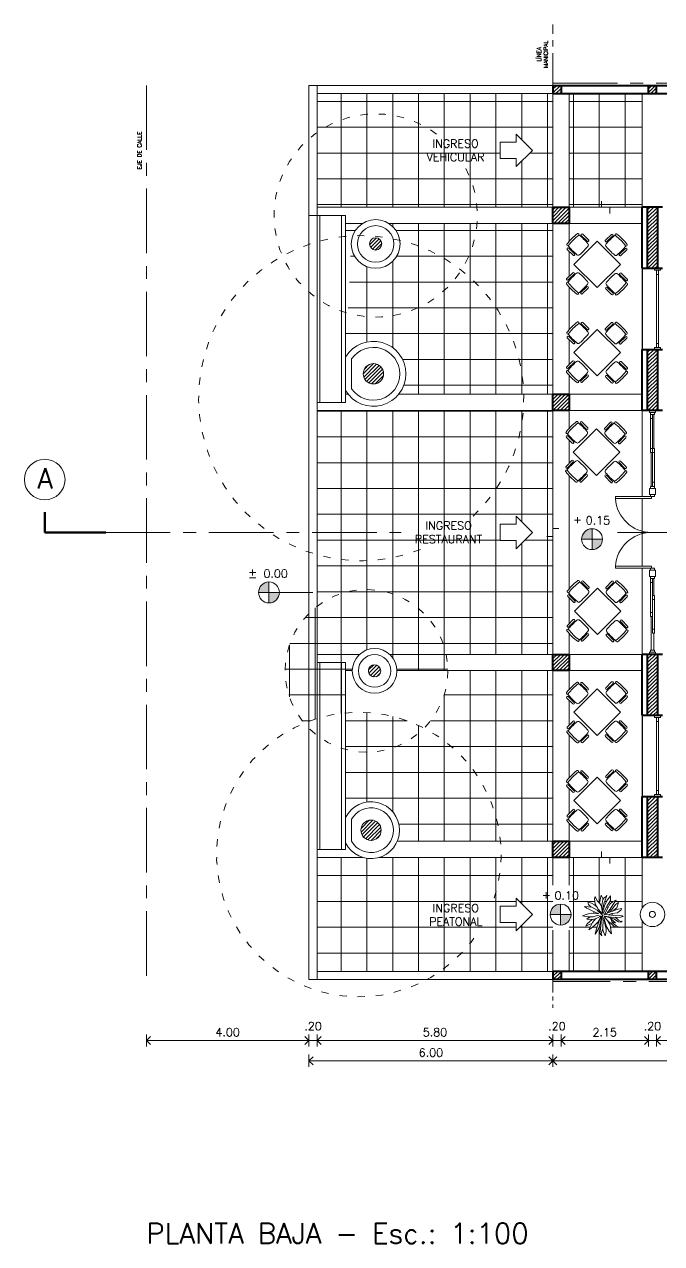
# Model space of a CAD drawing. Extents: x 1018 to 1337, y -109 to 133.
# Drawn here: x 1019.65 to 1035.32, y 100.24 to 130.24 of the extents above; entities that cross this region are included whole.
import ezdxf

# ---------------------------------------------------------------- set-up
doc = ezdxf.new("R2010")
doc.units = 0
doc.header["$LTSCALE"] = 0.5
doc.linetypes.add('ACAD_ISO03W100', pattern=[30, 12, -18])
doc.linetypes.add('CENTER', pattern=[50.8, 31.75, -6.35, 6.35, -6.35])
doc.layers.get('0').update_dxf_attribs({"linetype": 'CONTINUOUS'})
doc.layers.get('Defpoints').update_dxf_attribs({"linetype": 'CONTINUOUS'})
for name, color, linetype, lineweight in [('Acotaciones', 9, 'CONTINUOUS', 9), ('Carpintería', 55, 'CONTINUOUS', 20), ('Detalles .05', 243, 'CONTINUOUS', 5), ('Detalles 01', 8, 'CONTINUOUS', 9), ('Equipamiento fijo', 31, 'CONTINUOUS', 13), ('Equipamiento movil', 33, 'CONTINUOUS', 9), ('Muros corte', 7, 'CONTINUOUS', 40), ('Muros vista', 253, 'CONTINUOUS', 25), ('Pisos', 252, 'CONTINUOUS', 18), ('Proyección', 4, 'ACAD_ISO03W100', 18), ('Punta 01', 6, 'CONTINUOUS', 9), ('Punta 015', 64, 'CONTINUOUS', 13), ('Punta 02', 11, 'CONTINUOUS', 20), ('Punta 05', 52, 'CONTINUOUS', 50), ('Tratamiento pisos', 251, 'CONTINUOUS', 9), ('Vidrios', 147, 'CONTINUOUS', 13)]:
    doc.layers.add(name, color=color, linetype=linetype, lineweight=lineweight)
doc.styles.add('Texto 1 mm', font='simplex.shx', dxfattribs={"height": 0.1})
doc.styles.add('Texto 2 mm', font='simplex.shx', dxfattribs={"height": 0.2})
doc.styles.add('Texto 5 mm', font='simplex.shx', dxfattribs={"height": 0.5})
doc.dimstyles.new('Primera línea', dxfattribs={"dimscale": 0, "dimtxt": 0.2, "dimasz": 0.2, "dimexe": 0.15, "dimexo": 0, "dimgap": 0.1, "dimtad": 1, "dimzin": 4, "dimdsep": 46, "dimtxsty": 'Texto 2 mm', "dimblk": 'OPEN90', "dimcen": 2.5, "dimclrd": 256, "dimclre": 256, "dimclrt": 256, "dimadec": 0, "dimazin": 0, "dimtfac": 1, "dimtmove": 2, "dimatfit": 3, "dimldrblk": 'OPEN90', "dimfxl": 1, "dimtolj": 1, "dimtzin": 0, "dimlwd": -1, "dimlwe": -1, "dimarcsym": 0})
doc.dimstyles.new('Segunda línea', dxfattribs={"dimscale": 0, "dimtxt": 0.2, "dimasz": 0.2, "dimexe": 0.15, "dimexo": 0.5, "dimgap": 0.1, "dimtad": 1, "dimzin": 4, "dimdsep": 46, "dimtxsty": 'Texto 2 mm', "dimblk": 'OPEN90', "dimcen": 2.5, "dimclrd": 256, "dimclre": 256, "dimclrt": 256, "dimadec": 0, "dimazin": 0, "dimtfac": 1, "dimtmove": 2, "dimatfit": 3, "dimldrblk": 'OPEN90', "dimfxl": 1, "dimtolj": 1, "dimtzin": 0, "dimlwd": -1, "dimlwe": -1, "dimarcsym": 0})
pattern_1 = [(0, (10.8031, -2.4661), (1e-16, 0.635), []), (90, (10.8031, -2.4661), (-0.635, 2e-16), [])]
pattern_2 = [(45, (10.88055, -3.54249), (-0.0449012806, 0.0449012806), [])]

# ---------------------------------------------------------------- blocks, each defined once
blk = doc.blocks.new('_Open90')
at = {"color": 0, "linetype": 'ByBlock', "lineweight": -2}
for p, q in [((0, 0), (-1, 0)), ((-0.5, 0.5), (0, 0)), ((0, 0), (-0.5, -0.5))]:
    blk.add_line(p, q, dxfattribs=at)
blk = doc.blocks.new('*D429')
at = {"layer": 'Acotaciones', "transparency": 16777216}
for p, q in [((1022.649, 105.389), (1022.649, 105.089)), ((1026.649, 105.389), (1026.649, 105.089)), ((1022.849, 105.239), (1026.449, 105.239))]:
    blk.add_line(p, q, dxfattribs=at)
at = {"layer": 'Defpoints', "color": 0, "transparency": 16777216}
for p in [(1022.649, 105.389), (1026.649, 105.389), (1026.649, 105.239)]:
    blk.add_point(p, dxfattribs=at)
at = {"layer": 'Acotaciones', "transparency": 16777216, "xscale": 0.2, "yscale": 0.2, "zscale": 0.2, "rotation": 180}
blk.add_blockref('_Open90', (1022.649, 105.239), dxfattribs=at)
at = {"layer": 'Acotaciones', "transparency": 16777216, "xscale": 0.2, "yscale": 0.2, "zscale": 0.2}
blk.add_blockref('_Open90', (1026.649, 105.239), dxfattribs=at)
at = {"layer": 'Acotaciones', "transparency": 16777216, "insert": (1024.649, 105.439), "char_height": 0.2, "attachment_point": 5, "style": 'Texto 2 mm'}
blk.add_mtext('\\A1;4.00', dxfattribs=at)
blk = doc.blocks.new('Mesa con sillas')
at = {"layer": 'Equipamiento movil'}
for p, q in [((-0.394, 0.665), (-0.251, 0.523)), ((-0.217, 0.557), (-0.359, 0.7)), ((-0.34, 0.612), (-0.357, 0.595)), ((0.362, 0.708), (0.22, 0.565)), ((0.254, 0.531), (0.397, 0.674)), ((0.36, 0.604), (0.343, 0.62)), ((-0.739, 0.32), (-0.596, 0.178)), ((-0.562, 0.212), (-0.705, 0.354)), ((-0.635, 0.317), (-0.651, 0.301)), ((-0.574, -0.028), (-0.001, 0.545)), ((-0.305, 0.576), (-0.321, 0.56)), ((-0.001, 0.545), (0.572, -0.028)), ((0.324, 0.568), (0.307, 0.584)), ((0.708, 0.363), (0.565, 0.22)), ((0.599, 0.186), (0.742, 0.328)), ((0.654, 0.309), (0.638, 0.326)), ((-0.599, 0.282), (-0.615, 0.265)), ((0.618, 0.273), (0.602, 0.29)), ((-0.604, -0.241), (-0.746, -0.384)), ((-0.712, -0.418), (-0.569, -0.276)), ((-0.001, -0.6), (-0.574, -0.028)), ((0.572, -0.028), (-0.001, -0.6)), ((0.55, -0.285), (0.692, -0.428)), ((0.726, -0.394), (0.584, -0.251)), ((-0.659, -0.365), (-0.642, -0.381)), ((-0.623, -0.329), (-0.607, -0.345)), ((-0.258, -0.586), (-0.401, -0.729)), ((0.381, -0.739), (0.239, -0.596)), ((0.587, -0.355), (0.603, -0.339)), ((0.622, -0.391), (0.639, -0.375)), ((0.733, -0.527), (0.734, -0.527)), ((-0.367, -0.763), (-0.224, -0.621)), ((-0.364, -0.659), (-0.348, -0.676)), ((-0.328, -0.624), (-0.312, -0.64)), ((0.204, -0.631), (0.347, -0.773)), ((0.292, -0.65), (0.308, -0.634)), ((0.328, -0.685), (0.344, -0.669))]:
    blk.add_line(p, q, dxfattribs=at)
for centre, radius, start, end in [((0.321, -0.36), 1.342, 127.131, 142.869), ((0.321, -0.36), 1.291, 127.131, 142.869), ((-0.477, 0.687), 0.0255, 315.6251, 118.6369), ((-1.736, -0.837), 1.988, 40.8183, 49.7755), ((-0.377, 0.683), 0.0242, 45, 225), ((1.739, -0.828), 1.988, 130.2245, 139.1817), ((0.38, 0.691), 0.0242, 315, 135), ((0.48, 0.695), 0.0255, 61.3631, 224.3749), ((-0.318, -0.352), 1.291, 37.131, 52.869), ((-0.318, -0.352), 1.342, 37.131, 52.869), ((-0.726, 0.437), 0.0255, 151.3631, 314.3749), ((-0.722, 0.337), 0.0242, 45, 225), ((0.797, 1.696), 1.988, 220.2245, 229.1817), ((-1.736, 1.696), 1.988, 310.8183, 319.1817), ((-0.234, 0.54), 0.0242, 225, 45), ((-0.269, 0.43), 0.0505, 319.1817, 40.8183), ((0.237, 0.548), 0.0242, 135, 315), ((0.272, 0.438), 0.0505, 139.1817, 220.8183), ((1.739, 1.705), 1.988, 220.8183, 229.1817), ((-0.794, 1.705), 1.988, 310.8183, 319.7755), ((0.725, 0.345), 0.0242, 315, 135), ((0.729, 0.446), 0.0255, 225.6251, 28.6369), ((-0.579, 0.195), 0.0242, 225, 45), ((-0.469, 0.23), 0.0505, 229.1817, 310.8183), ((0.472, 0.238), 0.0505, 229.1817, 310.8183), ((0.582, 0.203), 0.0242, 135, 315), ((0.79, -1.76), 1.988, 130.8183, 139.7755), ((-0.587, -0.258), 0.0242, 315, 135), ((-0.477, -0.294), 0.0505, 49.1817, 130.8183), ((-1.743, -1.76), 1.988, 40.8183, 49.1817), ((1.723, -1.77), 1.988, 130.8183, 139.1817), ((0.457, -0.304), 0.0505, 49.1817, 130.8183), ((-0.81, -1.77), 1.988, 40.2245, 49.1817), ((0.567, -0.268), 0.0242, 45, 225), ((-0.734, -0.501), 0.0255, 45.6251, 208.6369), ((0.314, 0.296), 1.342, 217.131, 232.869), ((-0.729, -0.401), 0.0242, 135, 315), ((0.317, 0.3), 1.296, 217.1584, 232.8416), ((-1.743, 0.773), 1.988, 310.2245, 319.1817), ((-0.241, -0.604), 0.0242, 315, 135), ((-0.277, -0.494), 0.0505, 319.1817, 40.8183), ((0.222, -0.613), 0.0242, 45, 225), ((0.257, -0.503), 0.0505, 139.1817, 220.8183), ((1.723, 0.763), 1.988, 220.8183, 229.7755), ((-0.333, 0.287), 1.291, 307.131, 322.869), ((-0.333, 0.287), 1.342, 307.131, 322.869), ((0.709, -0.411), 0.0242, 225, 45), ((0.714, -0.511), 0.0255, 331.3631, 134.3749), ((-0.484, -0.751), 0.0255, 241.3631, 44.3749), ((-0.384, -0.746), 0.0242, 135, 315), ((0.364, -0.756), 0.0242, 225, 45), ((0.464, -0.761), 0.0255, 135.6251, 298.6369)]:
    blk.add_arc(centre, radius, start, end, dxfattribs=at)
blk = doc.blocks.new('*D430')
at = {"layer": 'Acotaciones', "transparency": 16777216}
for p, q in [((1026.849, 105.389), (1026.849, 105.089)), ((1032.649, 105.389), (1032.649, 105.089)), ((1027.049, 105.239), (1032.449, 105.239))]:
    blk.add_line(p, q, dxfattribs=at)
at = {"layer": 'Defpoints', "color": 0, "transparency": 16777216}
for p in [(1026.849, 105.389), (1032.649, 105.389), (1032.649, 105.239)]:
    blk.add_point(p, dxfattribs=at)
at = {"layer": 'Acotaciones', "transparency": 16777216, "xscale": 0.2, "yscale": 0.2, "zscale": 0.2, "rotation": 180}
blk.add_blockref('_Open90', (1026.849, 105.239), dxfattribs=at)
at = {"layer": 'Acotaciones', "transparency": 16777216, "xscale": 0.2, "yscale": 0.2, "zscale": 0.2}
blk.add_blockref('_Open90', (1032.649, 105.239), dxfattribs=at)
at = {"layer": 'Acotaciones', "transparency": 16777216, "insert": (1029.749, 105.439), "char_height": 0.2, "attachment_point": 5, "style": 'Texto 2 mm'}
blk.add_mtext('\\A1;5.80', dxfattribs=at)
blk = doc.blocks.new('*D431')
at = {"layer": 'Acotaciones', "transparency": 16777216}
for p, q in [((1032.849, 105.389), (1032.849, 105.089)), ((1034.999, 105.389), (1034.999, 105.089)), ((1033.049, 105.239), (1034.799, 105.239))]:
    blk.add_line(p, q, dxfattribs=at)
at = {"layer": 'Defpoints', "color": 0, "transparency": 16777216}
for p in [(1032.849, 105.389), (1034.999, 105.389), (1034.999, 105.239)]:
    blk.add_point(p, dxfattribs=at)
at = {"layer": 'Acotaciones', "transparency": 16777216, "xscale": 0.2, "yscale": 0.2, "zscale": 0.2, "rotation": 180}
blk.add_blockref('_Open90', (1032.849, 105.239), dxfattribs=at)
at = {"layer": 'Acotaciones', "transparency": 16777216, "xscale": 0.2, "yscale": 0.2, "zscale": 0.2}
blk.add_blockref('_Open90', (1034.999, 105.239), dxfattribs=at)
at = {"layer": 'Acotaciones', "transparency": 16777216, "insert": (1033.924, 105.439), "char_height": 0.2, "attachment_point": 5, "style": 'Texto 2 mm'}
blk.add_mtext('\\A1;2.15', dxfattribs=at)
blk = doc.blocks.new('*D432')
at = {"layer": 'Acotaciones', "transparency": 16777216}
for p, q in [((1035.199, 105.389), (1035.199, 105.089)), ((1040.549, 105.389), (1040.549, 105.089)), ((1035.399, 105.239), (1040.349, 105.239))]:
    blk.add_line(p, q, dxfattribs=at)
at = {"layer": 'Defpoints', "color": 0, "transparency": 16777216}
for p in [(1035.199, 105.389), (1040.549, 105.389), (1040.549, 105.239)]:
    blk.add_point(p, dxfattribs=at)
at = {"layer": 'Acotaciones', "transparency": 16777216, "xscale": 0.2, "yscale": 0.2, "zscale": 0.2, "rotation": 180}
blk.add_blockref('_Open90', (1035.199, 105.239), dxfattribs=at)
at = {"layer": 'Acotaciones', "transparency": 16777216, "xscale": 0.2, "yscale": 0.2, "zscale": 0.2}
blk.add_blockref('_Open90', (1040.549, 105.239), dxfattribs=at)
at = {"layer": 'Acotaciones', "transparency": 16777216, "insert": (1037.874, 105.439), "char_height": 0.2, "attachment_point": 5, "style": 'Texto 2 mm'}
blk.add_mtext('\\A1;5.35', dxfattribs=at)
blk = doc.blocks.new('*D436')
at = {"layer": 'Acotaciones', "transparency": 16777216}
for p, q in [((1026.649, 104.889), (1026.649, 104.589)), ((1026.849, 104.739), (1032.449, 104.739)), ((1032.649, 104.889), (1032.649, 104.589))]:
    blk.add_line(p, q, dxfattribs=at)
at = {"layer": 'Defpoints', "color": 0, "transparency": 16777216}
for p in [(1026.649, 105.389), (1032.649, 105.389), (1032.649, 104.739)]:
    blk.add_point(p, dxfattribs=at)
at = {"layer": 'Acotaciones', "transparency": 16777216, "xscale": 0.2, "yscale": 0.2, "zscale": 0.2, "rotation": 180}
blk.add_blockref('_Open90', (1026.649, 104.739), dxfattribs=at)
at = {"layer": 'Acotaciones', "transparency": 16777216, "xscale": 0.2, "yscale": 0.2, "zscale": 0.2}
blk.add_blockref('_Open90', (1032.649, 104.739), dxfattribs=at)
at = {"layer": 'Acotaciones', "transparency": 16777216, "insert": (1029.649, 104.939), "char_height": 0.2, "attachment_point": 5, "style": 'Texto 2 mm'}
blk.add_mtext('\\A1;6.00', dxfattribs=at)
blk = doc.blocks.new('*D437')
at = {"layer": 'Acotaciones', "transparency": 16777216}
for p, q in [((1032.649, 104.889), (1032.649, 104.589)), ((1032.849, 104.739), (1074.449, 104.739)), ((1074.649, 104.889), (1074.649, 104.589))]:
    blk.add_line(p, q, dxfattribs=at)
at = {"layer": 'Defpoints', "color": 0, "transparency": 16777216}
for p in [(1032.649, 105.389), (1074.649, 105.389), (1074.649, 104.739)]:
    blk.add_point(p, dxfattribs=at)
at = {"layer": 'Acotaciones', "transparency": 16777216, "xscale": 0.2, "yscale": 0.2, "zscale": 0.2, "rotation": 180}
blk.add_blockref('_Open90', (1032.649, 104.739), dxfattribs=at)
at = {"layer": 'Acotaciones', "transparency": 16777216, "xscale": 0.2, "yscale": 0.2, "zscale": 0.2}
blk.add_blockref('_Open90', (1074.649, 104.739), dxfattribs=at)
at = {"layer": 'Acotaciones', "transparency": 16777216, "insert": (1053.649, 104.939), "char_height": 0.2, "attachment_point": 5, "style": 'Texto 2 mm'}
blk.add_mtext('\\A1;42.00', dxfattribs=at)
blk = doc.blocks.new('Planta 1')
for p, q in [((-0.35, 0.384), (-0.47, 0.424)), ((-0.47, 0.424), (-0.446, 0.342)), ((-0.233, 0.595), (-0.254, 0.525)), ((-0.254, 0.525), (-0.236, 0.364)), ((-0.166, 0.461), (-0.233, 0.595)), ((-0.084, 0.372), (-0.166, 0.461)), ((-0.039, 0.64), (-0.099, 0.388)), ((0.024, 0.515), (-0.039, 0.64)), ((-0.027, 0.244), (0.009, 0.498)), ((0.009, 0.498), (0.057, 0.553)), ((0.097, 0.506), (0.041, 0.362)), ((0.057, 0.553), (0.113, 0.595)), ((0.063, 0.299), (0.137, 0.461)), ((0.132, 0.627), (0.097, 0.506)), ((0.113, 0.595), (0.132, 0.627)), ((0.137, 0.461), (0.254, 0.622)), ((0.257, 0.466), (0.156, 0.317)), ((0.326, 0.436), (0.233, 0.354)), ((0.254, 0.622), (0.257, 0.466)), ((0.438, 0.481), (0.326, 0.436)), ((0.326, 0.329), (0.387, 0.426)), ((0.387, 0.426), (0.438, 0.481)), ((0.512, 0.401), (0.416, 0.342)), ((0.456, 0.232), (0.512, 0.401)), ((-0.483, 0.039), (-0.637, -0.021)), ((-0.337, 0.252), (-0.574, 0.277)), ((-0.574, 0.277), (-0.502, 0.222)), ((-0.502, 0.222), (-0.345, 0.15)), ((-0.361, 0.068), (-0.483, 0.039)), ((-0.446, 0.342), (-0.358, 0.254)), ((-0.177, 0.051), (-0.361, 0.068)), ((-0.259, 0.329), (-0.35, 0.384)), ((-0.345, 0.15), (-0.116, 0.05)), ((-0.172, 0.158), (-0.337, 0.252)), ((-0.164, 0.246), (-0.259, 0.329)), ((-0.236, 0.364), (-0.134, 0.198)), ((-0.116, 0.05), (-0.177, 0.051)), ((0.002, 0.002), (-0.172, 0.158)), ((-0.134, 0.198), (-0.021, 0.051)), ((-0.033, 0.287), (-0.084, 0.372)), ((-0.012, 0.145), (-0.033, 0.287)), ((-0.021, 0.051), (-0.012, 0.145)), ((0.002, 0.002), (0.121, 0.019)), ((0.017, -0.2), (0.002, 0.002)), ((0.041, 0.362), (0.004, 0.193)), ((0.004, 0.087), (0.063, 0.299)), ((0.004, 0.193), (0.004, 0.087)), ((0.026, 0.055), (0.004, 0.087)), ((0.156, 0.317), (0.026, 0.055)), ((0.102, 0.113), (0.058, 0.039)), ((0.257, 0.111), (0.058, 0.039)), ((0.164, 0.225), (0.102, 0.113)), ((0.121, 0.019), (0.347, -0.006)), ((0.149, 0.072), (0.246, 0.198)), ((0.233, 0.354), (0.164, 0.225)), ((0.182, 0.012), (0.291, 0.061)), ((0.297, 0.18), (0.22, 0.096)), ((0.246, 0.198), (0.326, 0.329)), ((0.496, 0.195), (0.257, 0.111)), ((0.291, 0.061), (0.475, 0.081)), ((0.416, 0.342), (0.297, 0.18)), ((0.315, 0.131), (0.456, 0.232)), ((0.475, 0.081), (0.597, 0.173)), ((0.616, 0.217), (0.496, 0.195)), ((0.597, 0.173), (0.616, 0.217)), ((-0.637, -0.021), (-0.464, -0.053)), ((-0.486, -0.267), (-0.528, -0.349)), ((-0.528, -0.349), (-0.462, -0.317)), ((-0.394, -0.051), (-0.496, -0.128)), ((-0.496, -0.128), (-0.331, -0.138)), ((-0.331, -0.138), (-0.486, -0.267)), ((-0.464, -0.053), (-0.302, -0.048)), ((-0.462, -0.317), (-0.334, -0.262)), ((-0.374, -0.336), (-0.438, -0.461)), ((-0.318, -0.232), (-0.374, -0.336)), ((-0.369, -0.416), (-0.246, -0.317)), ((-0.331, -0.138), (-0.22, -0.115)), ((-0.22, -0.115), (-0.318, -0.232)), ((-0.302, -0.048), (-0.172, -0.011)), ((-0.246, -0.317), (-0.142, -0.212)), ((-0.053, -0.03), (-0.22, -0.115)), ((-0.164, -0.334), (-0.206, -0.458)), ((-0.172, -0.011), (-0.053, -0.03)), ((-0.097, -0.141), (-0.164, -0.334)), ((-0.161, -0.483), (-0.092, -0.346)), ((-0.142, -0.212), (-0.076, -0.108)), ((-0.092, -0.346), (-0.019, -0.022)), ((-0.076, -0.108), (-0.053, -0.03)), ((-0.068, -0.438), (-0.019, -0.022)), ((0.012, -0.475), (0.015, -0.354)), ((0.015, -0.354), (0.017, -0.2)), ((0.043, -0.084), (0.081, -0.319)), ((0.084, -0.22), (0.043, -0.084)), ((0.051, -0.031), (0.249, -0.086)), ((0.124, -0.138), (0.051, -0.031)), ((0.27, -0.061), (0.062, -0.034)), ((0.081, -0.319), (0.121, -0.428)), ((0.11, -0.294), (0.084, -0.22)), ((0.14, -0.379), (0.11, -0.294)), ((0.209, -0.215), (0.124, -0.138)), ((0.209, -0.5), (0.14, -0.379)), ((0.174, -0.184), (0.238, -0.304)), ((0.259, -0.254), (0.209, -0.215)), ((0.238, -0.304), (0.265, -0.456)), ((0.249, -0.086), (0.307, -0.227)), ((0.358, -0.113), (0.249, -0.086)), ((0.257, -0.103), (0.416, -0.237)), ((0.371, -0.356), (0.259, -0.254)), ((0.414, -0.066), (0.27, -0.061)), ((0.416, -0.237), (0.299, -0.208)), ((0.307, -0.227), (0.43, -0.336)), ((0.347, -0.006), (0.48, -0.001)), ((0.512, -0.207), (0.358, -0.113)), ((0.536, -0.386), (0.371, -0.356)), ((0.401, -0.065), (0.507, -0.153)), ((0.566, -0.056), (0.414, -0.066)), ((0.43, -0.336), (0.536, -0.386)), ((0.48, -0.001), (0.627, -0.023)), ((0.507, -0.153), (0.584, -0.195)), ((0.584, -0.222), (0.512, -0.207)), ((0.659, -0.036), (0.566, -0.056)), ((0.584, -0.195), (0.629, -0.192)), ((0.629, -0.192), (0.584, -0.222)), ((0.627, -0.023), (0.659, -0.036)), ((-0.438, -0.461), (-0.369, -0.416)), ((-0.206, -0.458), (-0.233, -0.6)), ((-0.233, -0.6), (-0.161, -0.483)), ((-0.086, -0.572), (-0.068, -0.438)), ((-0.023, -0.649), (-0.086, -0.572)), ((0.013, -0.425), (-0.041, -0.58)), ((-0.041, -0.58), (-0.023, -0.649)), ((0.057, -0.582), (0.012, -0.475)), ((0.084, -0.649), (0.057, -0.582)), ((0.1, -0.617), (0.084, -0.649)), ((0.116, -0.515), (0.1, -0.617)), ((0.121, -0.428), (0.116, -0.515)), ((0.281, -0.59), (0.209, -0.5)), ((0.265, -0.456), (0.281, -0.59))]:
    blk.add_line(p, q)
at = {"layer": 'Detalles .05'}
for start, end in [(157.2574, 168.4231), (125.0386, 125.0807), (79.6774, 86.207), (55.7777, 65.1238), (29.6412, 39.1255), (359.4429, 11.7162), (233.5733, 240.8096), (253.2847, 258.683), (283.2227, 289.1148), (309.5647, 313.1025), (335.4998, 341.0401)]:
    blk.add_arc((0.008, 0.001), 0.3, start, end, dxfattribs=at)

msp = doc.modelspace()

# ---------------------------------------------------------------- hatches: boundary and pattern name
at = {"layer": 'Detalles 01'}
h = msp.add_hatch(dxfattribs=at)
h.set_pattern_fill('ANSI31', color=256, scale=0.02, style=0)
h.set_pattern_definition(pattern_2)
h.paths.add_polyline_path([(1032.849, 128.739), (1032.649, 128.739), (1032.649, 128.539), (1032.849, 128.539)])
h = msp.add_hatch(dxfattribs=at)
h.set_pattern_fill('ANSI31', color=256, scale=0.02, style=0)
h.set_pattern_definition(pattern_2)
h.paths.add_polyline_path([(1034.999, 128.539), (1035.199, 128.539), (1035.199, 128.739), (1034.999, 128.739)])
h = msp.add_hatch(dxfattribs=at)
h.set_pattern_fill('ANSI31', color=256, scale=0.02, style=0)
h.set_pattern_definition(pattern_2)
h.paths.add_polyline_path([(1033.049, 125.339), (1033.049, 125.739), (1032.649, 125.739), (1032.649, 125.339)])
h = msp.add_hatch(dxfattribs=at)
h.set_pattern_fill('ANSI31', color=256, scale=0.02, style=0)
h.set_pattern_definition(pattern_2)
h.paths.add_polyline_path([(1035.219, 125.739), (1034.979, 125.739), (1034.979, 124.239), (1035.219, 124.239)])
h = msp.add_hatch(dxfattribs=at)
h.set_pattern_fill('ANSI31', color=256, scale=0.02, style=0)
h.set_pattern_definition(pattern_2)
h.paths.add_polyline_path([(1034.979, 120.739), (1035.219, 120.739), (1035.219, 122.239), (1034.979, 122.239)])
h = msp.add_hatch(dxfattribs=at)
h.set_pattern_fill('ANSI31', color=256, scale=0.02, style=0)
h.set_pattern_definition(pattern_2)
h.paths.add_polyline_path([(1033.049, 120.739), (1033.049, 121.139), (1032.649, 121.139), (1032.649, 120.739)])
h = msp.add_hatch(dxfattribs=at)
h.set_pattern_fill('ANSI31', color=256, scale=0.02, style=0)
h.set_pattern_definition(pattern_2)
h.paths.add_polyline_path([(1033.049, 114.739), (1032.649, 114.739), (1032.649, 114.339), (1033.049, 114.339)])
h = msp.add_hatch(dxfattribs=at)
h.set_pattern_fill('ANSI31', color=256, scale=0.02, style=0)
h.set_pattern_definition(pattern_2)
h.paths.add_polyline_path([(1035.219, 114.739), (1034.979, 114.739), (1034.979, 113.239), (1035.219, 113.239)])
h = msp.add_hatch(dxfattribs=at)
h.set_pattern_fill('ANSI31', color=256, scale=0.02, style=0)
h.set_pattern_definition(pattern_2)
h.paths.add_polyline_path([(1034.979, 109.739), (1035.219, 109.739), (1035.219, 111.239), (1034.979, 111.239)])
h = msp.add_hatch(dxfattribs=at)
h.set_pattern_fill('ANSI31', color=256, scale=0.02, style=0)
h.set_pattern_definition(pattern_2)
h.paths.add_polyline_path([(1033.049, 110.139), (1032.649, 110.139), (1032.649, 109.739), (1033.049, 109.739)])
h = msp.add_hatch(dxfattribs=at)
h.set_pattern_fill('ANSI31', color=256, scale=0.02, style=0)
h.set_pattern_definition(pattern_2)
h.paths.add_polyline_path([(1035.199, 106.739), (1035.199, 106.939), (1034.999, 106.939), (1034.999, 106.739)])
h.paths.add_polyline_path([(1032.649, 106.939), (1032.649, 106.739), (1032.849, 106.739), (1032.849, 106.939)])
at = {"layer": 'Tratamiento pisos'}
h = msp.add_hatch(dxfattribs=at)
h.set_pattern_fill('NET,_O', color=256, scale=0.2)
h.set_pattern_definition(pattern_1)
h.paths.add_polyline_path([(1026.849, 128.539), (1026.849, 125.739), (1032.649, 125.739), (1032.649, 128.539)])
h.paths.add_polyline_path([(1031.349, 127.339), (1031.749, 127.339), (1031.749, 127.539), (1032.149, 127.139), (1031.749, 126.739), (1031.749, 126.939), (1031.349, 126.939)], flags=16)
h = msp.add_hatch(dxfattribs=at)
h.set_pattern_fill('NET,_O', color=256, scale=0.2)
h.set_pattern_definition(pattern_1)
h.paths.add_polyline_path([(1034.849, 128.539), (1033.049, 128.539), (1033.049, 125.739), (1034.849, 125.739)])
h = msp.add_hatch(dxfattribs=at)
h.set_pattern_fill('NET,_O', color=256, scale=0.2)
h.set_pattern_definition(pattern_1)
h.paths.add_polyline_path([(1030.397, 124.192, -0.338032), (1027.549, 123.149), (1027.549, 122.054, -1.069966), (1028.857, 121.139), (1031.933, 121.139, 0.224315)])
h.paths.add_polyline_path([(1030.397, 124.192, 0.106381), (1028.883, 124.926, -0.037573), (1028.89, 124.837, -1), (1027.69, 124.837), (1027.603, 123.133, 0.33168)])
h.paths.add_polyline_path([(1027.962, 125.339), (1027.549, 125.339), (1027.549, 125.022, -0.010967), (1027.724, 125.035, -0.165353)])
h.paths.add_polyline_path([(1030.397, 124.192, 0.122816), (1030.782, 125.339), (1028.618, 125.339, -0.213799), (1028.883, 124.926, -0.106381)])
h.paths.add_polyline_path([(1032.649, 125.339), (1030.782, 125.339, -0.122816), (1030.397, 124.192, -0.224315), (1031.933, 121.139), (1032.649, 121.139)])
h = msp.add_hatch(dxfattribs=at)
h.set_pattern_fill('ANSI31', color=256, scale=0.02, style=0)
h.set_pattern_definition([(45, (10.88055, -3.396814), (-0.0449012806, 0.0449012806), [])])
h.paths.add_polyline_path([(1028.44, 124.837, 1), (1028.14, 124.837, 1)])
h = msp.add_hatch(dxfattribs=at)
h.set_pattern_fill('ANSI31', color=256, scale=0.02, style=0)
h.set_pattern_definition([(45, (10.88055, -3.81447), (-0.0449012806, 0.0449012806), [])])
h.paths.add_polyline_path([(1028.484, 121.641, 1), (1027.984, 121.641, 1)])
h = msp.add_hatch(dxfattribs=at)
h.set_pattern_fill('NET,_O', color=256, scale=0.2)
h.set_pattern_definition(pattern_1)
h.paths.add_polyline_path([(1026.849, 115.92), (1026.849, 114.739), (1027.894, 114.739, -0.38621), (1028.634, 114.739), (1030.022, 114.739, 0.552415)], flags=16)
h.paths.add_polyline_path([(1030.022, 114.739), (1032.649, 114.739), (1032.649, 117.739), (1032.149, 117.739), (1031.749, 117.339), (1031.749, 117.539), (1031.349, 117.539), (1031.349, 117.739), (1026.849, 117.739), (1026.849, 115.92, -0.552415)])
h.paths.add_polyline_path([(1031.349, 117.739), (1031.349, 117.939), (1031.749, 117.939), (1031.749, 118.139), (1032.149, 117.739), (1032.649, 117.739), (1032.649, 120.739), (1026.849, 120.739), (1026.849, 117.739)])
h = msp.add_hatch(dxfattribs=at)
h.set_pattern_fill('NET,_O', color=256, scale=0.2)
h.set_pattern_definition(pattern_1)
h.paths.add_polyline_path([(1032.649, 114.339), (1030.064, 114.339, -0.199108), (1029.482, 112.922, -0.255456), (1031.361, 110.139), (1032.649, 110.139)])
h.paths.add_polyline_path([(1029.482, 112.922, -0.268375), (1027.549, 112.399), (1027.549, 110.723, -0.970633), (1028.821, 110.139), (1031.361, 110.139, 0.255456)])
h.paths.add_polyline_path([(1027.549, 113.297), (1027.549, 112.399, 0.268375), (1029.482, 112.922, 0.143577)])
h.paths.add_polyline_path([(1026.533, 113.044, -0.075148), (1027.549, 113.297), (1027.549, 114.339), (1027.714, 114.339, -0.986953), (1028.814, 114.339), (1030.064, 114.339, 0.998196), (1026.064, 114.332, 0.176653)])
h = msp.add_hatch(dxfattribs=at)
h.set_pattern_fill('ANSI31', color=256, scale=0.02, style=0)
h.set_pattern_definition([(45, (10.594196, -2.98607), (-0.0449012806, 0.0449012806), [])])
h.paths.add_polyline_path([(1028.414, 114.332, 1), (1028.114, 114.332, 1)])
h = msp.add_hatch(dxfattribs=at)
h.set_pattern_fill('ANSI31', color=256, scale=0.02, style=0)
h.set_pattern_definition([(45, (10.63654, -2.79627), (-0.0449012806, 0.0449012806), [])])
h.paths.add_polyline_path([(1028.426, 110.412, 1), (1027.926, 110.412, 1)])
h = msp.add_hatch(dxfattribs=at)
h.set_pattern_fill('NET,_O', color=256, scale=0.2)
h.set_pattern_definition(pattern_1)
h.paths.add_polyline_path([(1028.369, 109.739, -0.140348), (1027.983, 109.739), (1026.849, 109.739), (1026.849, 106.939), (1032.649, 106.939), (1032.649, 109.739)])
h.paths.add_polyline_path([(1031.349, 108.539), (1031.749, 108.539), (1031.749, 108.739), (1032.149, 108.339), (1031.749, 107.939), (1031.749, 108.139), (1031.349, 108.139)], flags=16)
h = msp.add_hatch(dxfattribs=at)
h.set_pattern_fill('NET,_O', color=256, scale=0.2)
h.set_pattern_definition(pattern_1)
h.paths.add_polyline_path([(1034.849, 109.739), (1033.049, 109.739), (1033.049, 106.939), (1034.849, 106.939), (1034.849, 108.173, -0.147477), (1034.799, 108.339, -0.147477), (1034.849, 108.505)])
h.paths.add_polyline_path([(1034.209, 108.691), (1034.17, 108.649), (1034.123, 108.574), (1034.061, 108.472), (1034.057, 108.467, -0.041407), (1034.078, 108.435), (1034.1, 108.459), (1034.193, 108.584), (1034.267, 108.63), (1034.224, 108.499), (1034.114, 108.421), (1034.255, 108.47), (1034.347, 108.487), (1034.333, 108.453), (1034.238, 108.382), (1034.104, 108.367, -0.053604), (1034.109, 108.318), (1034.139, 108.314), (1034.242, 108.318), (1034.356, 108.301), (1034.38, 108.291), (1034.308, 108.276), (1034.191, 108.268), (1034.181, 108.268), (1034.263, 108.201), (1034.323, 108.168), (1034.358, 108.17), (1034.323, 108.147), (1034.267, 108.158), (1034.148, 108.232), (1034.096, 108.244, -0.024179), (1034.088, 108.224), (1034.193, 108.135), (1034.102, 108.158), (1034.108, 108.143), (1034.203, 108.058), (1034.286, 108.02), (1034.158, 108.043), (1034.071, 108.122), (1034.035, 108.15, -0.015438), (1034.024, 108.141), (1034.055, 108.083), (1034.075, 107.966), (1034.088, 107.862), (1034.032, 107.931), (1033.978, 108.026), (1033.956, 108.091), (1033.952, 108.1, -0.025715), (1033.93, 108.094), (1033.933, 108.072), (1033.964, 107.987), (1033.96, 107.92), (1033.948, 107.841), (1033.935, 107.816), (1033.915, 107.868), (1033.88, 107.951), (1033.88, 107.99), (1033.838, 107.87), (1033.853, 107.816), (1033.803, 107.876), (1033.818, 107.98), (1033.831, 108.092, -0.023559), (1033.81, 108.097), (1033.799, 108.051), (1033.746, 107.945), (1033.69, 107.854), (1033.71, 107.964), (1033.743, 108.06), (1033.763, 108.117, -0.031585), (1033.738, 108.133), (1033.68, 108.074), (1033.585, 107.997), (1033.531, 107.962), (1033.581, 108.058), (1033.612, 108.116), (1033.513, 108.074), (1033.461, 108.049), (1033.494, 108.112), (1033.614, 108.212), (1033.486, 108.22), (1033.565, 108.279), (1033.511, 108.278), (1033.377, 108.303), (1033.496, 108.349), (1033.591, 108.372), (1033.649, 108.367, -0.048758), (1033.662, 108.41), (1033.603, 108.436), (1033.482, 108.491), (1033.426, 108.534), (1033.593, 108.516), (1033.525, 108.584), (1033.506, 108.647), (1033.599, 108.616), (1033.669, 108.574), (1033.743, 108.51, -0.000184), (1033.743, 108.51), (1033.688, 108.601), (1033.673, 108.726), (1033.69, 108.78), (1033.741, 108.676), (1033.794, 108.619), (1033.84, 108.815), (1033.889, 108.718), (1033.915, 108.747), (1033.958, 108.78), (1033.972, 108.805), (1033.945, 108.711), (1033.902, 108.599), (1033.892, 108.552, -0.028046), (1033.918, 108.549), (1033.976, 108.676), (1034.067, 108.801), (1034.069, 108.68), (1033.991, 108.564), (1033.974, 108.531, -0.040803), (1034.007, 108.512), (1034.051, 108.593), (1034.123, 108.657)], flags=16)
at = {"layer": 'Vidrios', "linetype": 'Continuous'}
h = msp.add_hatch(color=256, dxfattribs=at)
h.paths.add_polyline_path([(1033.613, 117.829, 0.414214), (1033.356, 117.572), (1033.613, 117.572)])
h.paths.add_polyline_path([(1033.869, 117.572), (1033.613, 117.572), (1033.613, 117.316, 0.414214)])
h = msp.add_hatch(color=256, dxfattribs=at)
h.paths.add_polyline_path([(1025.665, 116.519, 0.414214), (1025.408, 116.262), (1025.665, 116.262)])
h.paths.add_polyline_path([(1025.921, 116.262), (1025.665, 116.262), (1025.665, 116.006, 0.414214)])
h = msp.add_hatch(color=256, dxfattribs=at)
h.paths.add_polyline_path([(1032.84, 108.592, 0.414214), (1032.584, 108.336), (1032.84, 108.336)])
h.paths.add_polyline_path([(1033.097, 108.336), (1032.84, 108.336), (1032.84, 108.079, 0.414214)])

# ---------------------------------------------------------------- linework, layer by layer
at = {"layer": 'Acotaciones'}
for p, q in [((1026.649, 105.389), (1026.649, 105.089)), ((1026.849, 105.389), (1026.849, 105.089)), ((1026.649, 105.239), (1026.849, 105.239)), ((1032.649, 105.239), (1032.849, 105.239)), ((1034.999, 105.239), (1035.199, 105.239))]:
    msp.add_line(p, q, dxfattribs=at)
at = {"layer": 'Carpintería'}
for p, q in [((1035.149, 124.239), (1035.149, 124.189)), ((1035.299, 124.239), (1035.299, 124.189)), ((1035.149, 124.189), (1035.299, 124.189)), ((1035.199, 124.189), (1035.199, 122.289)), ((1035.199, 124.089), (1035.249, 124.089)), ((1035.249, 124.189), (1035.249, 122.289)), ((1035.149, 122.289), (1035.299, 122.289)), ((1035.149, 122.289), (1035.149, 122.239)), ((1035.199, 122.389), (1035.249, 122.389)), ((1035.299, 122.289), (1035.299, 122.239)), ((1035.024, 120.739), (1035.024, 120.689)), ((1035.174, 120.689), (1035.024, 120.689)), ((1035.049, 120.689), (1035.049, 120.639)), ((1035.149, 120.639), (1035.049, 120.639)), ((1035.049, 120.639), (1035.049, 119.706)), ((1035.099, 120.639), (1035.099, 118.872)), ((1035.149, 120.689), (1035.149, 120.639)), ((1035.174, 120.739), (1035.174, 120.689)), ((1035.099, 120.539), (1035.049, 120.539)), ((1035.149, 119.806), (1035.049, 119.806)), ((1035.149, 119.706), (1035.049, 119.706)), ((1035.149, 119.806), (1035.149, 118.872)), ((1035.024, 118.822), (1035.024, 118.672)), ((1035.024, 118.822), (1035.174, 118.822)), ((1035.049, 118.822), (1035.049, 118.872)), ((1035.049, 118.872), (1035.149, 118.872)), ((1035.099, 118.972), (1035.149, 118.972)), ((1035.149, 118.872), (1035.149, 118.822)), ((1035.174, 118.822), (1035.174, 118.672)), ((1034.19, 118.622), (1035.074, 118.622)), ((1034.19, 118.622), (1034.19, 118.572)), ((1034.19, 118.572), (1035.074, 118.572)), ((1035.024, 118.672), (1035.174, 118.672)), ((1035.049, 118.672), (1035.049, 118.622)), ((1035.149, 118.622), (1035.049, 118.622)), ((1035.074, 118.622), (1035.074, 118.572)), ((1035.149, 118.672), (1035.149, 118.622)), ((1034.19, 116.906), (1035.074, 116.906)), ((1034.19, 116.856), (1034.19, 116.906)), ((1034.19, 116.856), (1035.074, 116.856)), ((1035.024, 116.806), (1035.024, 116.656)), ((1035.024, 116.806), (1035.174, 116.806)), ((1035.049, 116.806), (1035.049, 116.856)), ((1035.049, 116.856), (1035.149, 116.856)), ((1035.074, 116.856), (1035.074, 116.906)), ((1035.149, 116.856), (1035.149, 116.806)), ((1035.174, 116.806), (1035.174, 116.656)), ((1035.024, 116.656), (1035.174, 116.656)), ((1035.049, 116.656), (1035.049, 116.606)), ((1035.149, 116.606), (1035.049, 116.606)), ((1035.049, 116.606), (1035.049, 115.672)), ((1035.099, 116.506), (1035.049, 116.506)), ((1035.099, 116.606), (1035.099, 115.256)), ((1035.149, 116.656), (1035.149, 116.606)), ((1035.149, 116.189), (1035.099, 116.189)), ((1035.149, 116.189), (1035.149, 115.256)), ((1035.149, 116.089), (1035.099, 116.089)), ((1035.099, 115.772), (1035.049, 115.772)), ((1035.099, 115.672), (1035.049, 115.672)), ((1035.099, 115.356), (1035.149, 115.356)), ((1035.099, 115.256), (1035.149, 115.256)), ((1035.174, 114.789), (1035.024, 114.789)), ((1035.024, 114.789), (1035.024, 114.739)), ((1035.049, 114.789), (1035.049, 114.839)), ((1035.049, 114.839), (1035.149, 114.839)), ((1035.149, 114.839), (1035.149, 114.789)), ((1035.174, 114.789), (1035.174, 114.739)), ((1035.149, 113.239), (1035.149, 113.189)), ((1035.149, 113.189), (1035.299, 113.189)), ((1035.199, 113.189), (1035.199, 111.289)), ((1035.249, 113.189), (1035.249, 111.289)), ((1035.299, 113.239), (1035.299, 113.189)), ((1035.199, 113.089), (1035.249, 113.089)), ((1035.199, 111.389), (1035.249, 111.389)), ((1035.149, 111.289), (1035.299, 111.289)), ((1035.149, 111.289), (1035.149, 111.239)), ((1035.299, 111.289), (1035.299, 111.239))]:
    msp.add_line(p, q, dxfattribs=at)
at = {"layer": 'Detalles 01', "linetype": 'CENTER', "ltscale": 0.05}
msp.add_line((1032.649, 128.739), (1032.649, 130.239), dxfattribs=at)
at = {"layer": 'Detalles 01', "linetype": 'CENTER', "ltscale": 0.1}
for p, q in [((1022.649, 128.739), (1022.649, 106.739)), ((1032.649, 128.789), (1074.699, 128.789)), ((1021.649, 117.739), (1028.92, 117.739)), ((1034.239, 117.739), (1036.906, 117.739)), ((1074.699, 106.689), (1032.649, 106.689))]:
    msp.add_line(p, q, dxfattribs=at)
at = {"layer": 'Detalles 01'}
for p, q in [((1033.849, 125.889), (1033.849, 125.739)), ((1034.049, 125.739), (1034.049, 125.589)), ((1035.129, 120.639), (1035.129, 119.806)), ((1035.069, 119.706), (1035.069, 118.872)), ((1032.649, 117.639), (1032.499, 117.639)), ((1032.799, 117.839), (1032.649, 117.839)), ((1035.129, 116.606), (1035.129, 116.189)), ((1035.069, 115.672), (1035.069, 114.839)), ((1035.129, 115.256), (1035.129, 114.839)), ((1033.849, 109.889), (1033.849, 109.739)), ((1034.049, 109.739), (1034.049, 109.589))]:
    msp.add_line(p, q, dxfattribs=at)
at = {"layer": 'Detalles 01', "linetype": 'CENTER', "ltscale": 0.02}
msp.add_line((1032.649, 106.739), (1032.649, 106.039), dxfattribs=at)
at = {"layer": 'Detalles 01'}
for centre, start, end in [((1035.075, 118.625), 183.4083, 269.9284), ((1035.075, 116.853), 90.0716, 176.5917)]:
    msp.add_arc(centre, 0.886, start, end, dxfattribs=at)
at = {"layer": 'Equipamiento fijo'}
for p, q in [((1027.549, 122.054), (1027.549, 121.228)), ((1027.699, 122.01), (1027.699, 121.272)), ((1027.549, 110.723), (1027.549, 110.101)), ((1027.699, 110.685), (1027.699, 110.138))]:
    msp.add_line(p, q, dxfattribs=at)
for centre, radius in [((1028.29, 124.837), 0.6), ((1028.29, 124.837), 0.45), ((1028.264, 114.332), 0.55), ((1028.264, 114.332), 0.4), ((1035.099, 108.339), 0.3)]:
    msp.add_circle(centre, radius, dxfattribs=at)
for centre, radius, start, end in [((1028.234, 121.641), 0.8, 211.0809, 148.9191), ((1028.234, 121.641), 0.65, 214.5825, 145.4175), ((1028.176, 110.412), 0.7, 206.3656, 153.6344), ((1028.176, 110.412), 0.55, 209.8181, 150.1819)]:
    msp.add_arc(centre, radius, start, end, dxfattribs=at)
at = {"layer": 'Muros corte'}
for p, q in [((1032.649, 128.739), (1074.649, 128.739)), ((1032.649, 128.739), (1032.649, 128.539)), ((1032.849, 128.739), (1032.849, 128.539)), ((1034.999, 128.539), (1034.999, 128.739)), ((1035.199, 128.539), (1035.199, 128.739)), ((1032.649, 128.539), (1074.649, 128.539)), ((1032.649, 125.739), (1033.049, 125.739)), ((1032.649, 125.339), (1032.649, 125.739)), ((1033.049, 125.739), (1033.049, 125.339)), ((1035.349, 125.739), (1034.849, 125.739)), ((1034.849, 124.239), (1034.849, 125.739)), ((1034.979, 124.239), (1034.979, 125.739)), ((1035.219, 125.739), (1035.219, 124.239)), ((1033.049, 125.339), (1032.649, 125.339)), ((1034.849, 124.239), (1035.349, 124.239)), ((1034.849, 120.739), (1034.849, 122.239)), ((1034.849, 122.239), (1035.349, 122.239)), ((1034.979, 120.739), (1034.979, 122.239)), ((1035.219, 122.239), (1035.219, 120.739)), ((1032.649, 121.139), (1033.049, 121.139)), ((1032.649, 120.739), (1032.649, 121.139)), ((1033.049, 121.139), (1033.049, 120.739)), ((1033.049, 120.739), (1032.649, 120.739)), ((1035.349, 120.739), (1034.849, 120.739)), ((1032.649, 114.739), (1033.049, 114.739)), ((1032.649, 114.339), (1032.649, 114.739)), ((1033.049, 114.739), (1033.049, 114.339)), ((1035.349, 114.739), (1034.849, 114.739)), ((1034.849, 113.239), (1034.849, 114.739)), ((1034.979, 113.239), (1034.979, 114.739)), ((1035.219, 114.739), (1035.219, 113.239)), ((1033.049, 114.339), (1032.649, 114.339)), ((1034.849, 113.239), (1035.349, 113.239)), ((1034.849, 109.739), (1034.849, 111.239)), ((1034.849, 111.239), (1035.349, 111.239)), ((1034.979, 109.739), (1034.979, 111.239)), ((1035.219, 111.239), (1035.219, 109.739)), ((1032.649, 109.739), (1032.649, 110.139)), ((1032.649, 110.139), (1033.049, 110.139)), ((1033.049, 110.139), (1033.049, 109.739)), ((1033.049, 109.739), (1032.649, 109.739)), ((1035.349, 109.739), (1034.849, 109.739)), ((1074.649, 106.939), (1032.649, 106.939)), ((1032.649, 106.939), (1032.649, 106.739)), ((1032.849, 106.939), (1032.849, 106.739)), ((1034.999, 106.739), (1034.999, 106.939)), ((1035.199, 106.739), (1035.199, 106.939)), ((1074.649, 106.739), (1032.649, 106.739))]:
    msp.add_line(p, q, dxfattribs=at)
at = {"layer": 'Muros vista'}
for p, q in [((1034.849, 124.239), (1034.849, 122.239)), ((1034.849, 113.239), (1034.849, 111.239))]:
    msp.add_line(p, q, dxfattribs=at)
at = {"layer": 'Pisos'}
for p, q in [((1026.649, 128.739), (1026.649, 106.739)), ((1032.649, 128.739), (1026.649, 128.739)), ((1034.849, 125.739), (1033.049, 125.739)), ((1027.549, 125.539), (1026.649, 125.539)), ((1026.849, 125.539), (1026.849, 120.939)), ((1026.919, 125.539), (1026.919, 120.939)), ((1027.449, 125.539), (1027.449, 120.939)), ((1027.549, 125.539), (1027.549, 122.054)), ((1032.649, 125.339), (1032.649, 121.139)), ((1027.549, 121.228), (1027.549, 120.939)), ((1027.549, 120.939), (1026.849, 120.939)), ((1032.649, 120.739), (1032.649, 114.739)), ((1027.549, 114.539), (1026.849, 114.539)), ((1026.849, 114.539), (1026.849, 109.939)), ((1026.919, 114.539), (1026.919, 109.939)), ((1027.449, 114.539), (1027.449, 109.939)), ((1027.549, 114.539), (1027.549, 110.723)), ((1032.649, 114.339), (1032.649, 110.139)), ((1027.549, 110.101), (1027.549, 109.939)), ((1027.549, 109.939), (1026.849, 109.939)), ((1034.849, 109.739), (1033.049, 109.739)), ((1032.649, 106.739), (1026.649, 106.739))]:
    msp.add_line(p, q, dxfattribs=at)
at = {"layer": 'Proyección', "ltscale": 0.03}
msp.add_circle((1028.064, 114.332), 2, dxfattribs=at)
for centre, radius, start, end in [((1028.29, 125.537), 2.5, 53.2262, 28.7511), ((1027.934, 121.041), 4, 313.4989, 292.2731), ((1027.876, 109.812), 3.5, 342.148, 327.6473)]:
    msp.add_arc(centre, radius, start, end, dxfattribs=at)
at = {"layer": 'Punta 01', "linetype": 'Continuous'}
for p, q in [((1033.178, 118.038), (1033.328, 118.038)), ((1033.253, 117.963), (1033.253, 118.113)), ((1025.188, 116.752), (1025.338, 116.752)), ((1025.263, 116.677), (1025.263, 116.827)), ((1025.188, 116.625), (1025.338, 116.625)), ((1032.412, 108.809), (1032.562, 108.809)), ((1032.487, 108.734), (1032.487, 108.884))]:
    msp.add_line(p, q, dxfattribs=at)
at = {"layer": 'Punta 015', "linetype": 'Continuous'}
for p, q in [((1033.613, 117.829), (1033.613, 117.316)), ((1033.356, 117.572), (1033.869, 117.572)), ((1025.665, 116.519), (1025.665, 116.006)), ((1025.408, 116.262), (1026.747, 116.262)), ((1032.584, 108.336), (1033.097, 108.336)), ((1032.84, 108.592), (1032.84, 108.079))]:
    msp.add_line(p, q, dxfattribs=at)
for centre in [(1033.613, 117.572), (1025.665, 116.262), (1032.84, 108.336)]:
    msp.add_circle(centre, 0.257, dxfattribs=at)
at = {"layer": 'Punta 02'}
for p, q in [((1031.749, 127.539), (1031.749, 127.339)), ((1031.749, 127.539), (1032.149, 127.139)), ((1031.349, 127.339), (1031.349, 126.939)), ((1031.749, 127.339), (1031.349, 127.339)), ((1031.749, 126.939), (1031.349, 126.939)), ((1031.749, 126.739), (1032.149, 127.139)), ((1031.749, 126.939), (1031.749, 126.739)), ((1031.349, 117.939), (1031.349, 117.539)), ((1031.749, 117.939), (1031.349, 117.939)), ((1031.749, 118.139), (1031.749, 117.939)), ((1031.749, 118.139), (1032.149, 117.739)), ((1031.749, 117.339), (1032.149, 117.739)), ((1031.749, 117.539), (1031.349, 117.539)), ((1031.749, 117.539), (1031.749, 117.339)), ((1031.749, 108.739), (1031.749, 108.539)), ((1031.749, 108.739), (1032.149, 108.339)), ((1031.349, 108.539), (1031.349, 108.139)), ((1031.749, 108.539), (1031.349, 108.539)), ((1031.749, 107.939), (1032.149, 108.339)), ((1031.749, 108.139), (1031.349, 108.139)), ((1031.749, 108.139), (1031.749, 107.939))]:
    msp.add_line(p, q, dxfattribs=at)
for centre, radius in [((1028.29, 124.837), 0.15), ((1028.234, 121.641), 0.25), ((1020.149, 119.039), 0.5), ((1028.264, 114.332), 0.15), ((1028.176, 110.412), 0.25), ((1035.099, 108.339), 0.075)]:
    msp.add_circle(centre, radius, dxfattribs=at)
at = {"layer": 'Punta 05'}
for p, q in [((1020.149, 117.739), (1020.149, 118.239)), ((1021.649, 117.739), (1020.149, 117.739))]:
    msp.add_line(p, q, dxfattribs=at)
at = {"layer": 'Tratamiento pisos'}
for p, q in [((1026.849, 125.539), (1026.849, 128.739)), ((1032.649, 128.539), (1026.849, 128.539)), ((1032.649, 128.539), (1032.649, 125.739)), ((1033.049, 128.539), (1033.049, 125.739)), ((1034.849, 128.539), (1034.849, 125.739)), ((1032.649, 125.739), (1026.849, 125.739)), ((1027.962, 125.339), (1027.549, 125.339)), ((1032.649, 125.339), (1028.618, 125.339)), ((1033.049, 125.339), (1034.849, 125.339)), ((1033.049, 125.339), (1033.049, 124.898)), ((1033.049, 124.761), (1033.049, 124.723)), ((1033.049, 124.655), (1033.049, 124.042)), ((1033.049, 123.973), (1033.049, 123.937)), ((1033.049, 123.777), (1033.049, 122.726)), ((1033.049, 122.589), (1033.049, 122.551)), ((1033.049, 122.482), (1033.049, 121.87)), ((1033.049, 121.801), (1033.049, 121.764)), ((1033.049, 121.605), (1033.049, 121.139)), ((1026.849, 120.939), (1026.849, 114.539)), ((1027.611, 121.139), (1027.549, 121.139)), ((1032.649, 121.139), (1028.857, 121.139)), ((1033.049, 121.139), (1034.849, 121.139)), ((1032.649, 120.739), (1026.849, 120.739)), ((1033.049, 120.739), (1033.049, 120.297)), ((1033.049, 120.739), (1034.849, 120.739)), ((1034.849, 120.739), (1034.849, 118.622)), ((1033.049, 120.117), (1033.049, 120.081)), ((1033.049, 120.012), (1033.049, 119.438)), ((1033.049, 119.37), (1033.049, 119.335)), ((1033.049, 119.133), (1033.049, 116.348)), ((1034.849, 118.572), (1034.849, 116.906)), ((1034.849, 116.856), (1034.849, 114.739)), ((1033.049, 116.238), (1033.049, 116.199)), ((1033.049, 116.13), (1033.049, 115.493)), ((1033.049, 115.425), (1033.049, 115.387)), ((1033.049, 115.254), (1033.049, 114.739)), ((1027.894, 114.739), (1026.849, 114.739)), ((1032.649, 114.739), (1028.634, 114.739)), ((1033.049, 114.739), (1034.849, 114.739)), ((1027.714, 114.339), (1027.549, 114.339)), ((1032.649, 114.339), (1028.814, 114.339)), ((1033.049, 114.339), (1034.849, 114.339)), ((1033.049, 113.873), (1033.049, 114.339)), ((1033.049, 113.677), (1033.049, 113.714)), ((1033.049, 112.996), (1033.049, 113.609)), ((1033.049, 112.889), (1033.049, 112.927)), ((1033.049, 111.701), (1033.049, 112.752)), ((1033.049, 111.505), (1033.049, 111.541)), ((1033.049, 110.823), (1033.049, 111.436)), ((1033.049, 110.717), (1033.049, 110.755)), ((1033.049, 110.139), (1033.049, 110.58)), ((1032.649, 110.139), (1028.821, 110.139)), ((1033.049, 110.139), (1034.849, 110.139)), ((1026.849, 109.939), (1026.849, 106.739)), ((1027.983, 109.739), (1026.849, 109.739)), ((1032.649, 109.739), (1028.369, 109.739)), ((1032.649, 109.739), (1032.649, 109.057)), ((1033.049, 109.739), (1033.049, 109.057)), ((1034.849, 109.739), (1034.849, 108.505)), ((1034.849, 108.173), (1034.849, 106.939)), ((1032.649, 107.949), (1032.649, 106.939)), ((1033.049, 107.949), (1033.049, 106.939)), ((1032.649, 106.939), (1026.849, 106.939))]:
    msp.add_line(p, q, dxfattribs=at)

# ---------------------------------------------------------------- block references
at = {"layer": 'Detalles .05', "xscale": 0.7746246224640002, "yscale": 0.7746246224640002, "zscale": 0.7746246224640002}
msp.add_blockref('Planta 1', (1033.87, 108.319), dxfattribs=at)
at = {"layer": 'Equipamiento movil', "rotation": 270}
for p in [(1033.767, 124.334), (1033.767, 122.161), (1033.747, 119.711), (1033.778, 115.797)]:
    msp.add_blockref('Mesa con sillas', p, dxfattribs=at)
at = {"layer": 'Equipamiento movil', "xscale": -1, "rotation": 269.999999999983}
for p in [(1033.767, 113.317), (1033.767, 111.144)]:
    msp.add_blockref('Mesa con sillas', p, dxfattribs=at)

# ---------------------------------------------------------------- texts
at = {"layer": 'Acotaciones', "char_height": 0.2, "attachment_point": 5, "style": 'Texto 2 mm'}
for insert in [(1026.749, 105.59), (1032.749, 105.59), (1035.099, 105.59)]:
    msp.add_mtext('\\A1;.20', dxfattribs=dict(at, insert=insert))
at = {"layer": 'Punta 01', "char_height": 0.1, "rotation": 90, "style": 'Texto 1 mm'}
for s, insert, width, attachment_point in [('LÍNEA MANICIPAL', (1032.258, 129.501), 0.7912, 2), ('EJE DE CALLE', (1022.429, 126.668), 1.06641, 1)]:
    msp.add_mtext(s, dxfattribs=dict(at, insert=insert, width=width, attachment_point=attachment_point))
at = {"layer": 'Punta 015', "linetype": 'Continuous', "char_height": 0.2, "attachment_point": 5, "style": 'Texto 2 mm'}
for s, insert in [('0.15', (1033.757, 118.035)), ('0.00', (1025.83, 116.726))]:
    msp.add_mtext(s, dxfattribs=dict(at, insert=insert))
at = {"layer": 'Punta 02', "char_height": 0.2, "attachment_point": 2, "style": 'Texto 2 mm'}
for s, insert, width in [('INGRESO\\PVEHICULAR', (1030.253, 127.405), 1.4466), ('INGRESO\\PRESTAURANT', (1030.083, 118.007), 2.07509), ('INGRESO\\PPEATONAL', (1030.26, 108.596), 1.57795)]:
    msp.add_mtext(s, dxfattribs=dict(at, insert=insert, width=width))
at = {"layer": 'Punta 02', "linetype": 'Continuous', "insert": (1032.991, 108.805), "char_height": 0.2, "attachment_point": 5, "style": 'Texto 2 mm'}
msp.add_mtext('0.10', dxfattribs=at)
at = {"layer": 'Punta 05', "char_height": 0.5, "attachment_point": 1, "style": 'Texto 5 mm'}
for s, insert, width in [('A', (1019.963, 119.316), 0.39986), ('PLANTA BAJA - Esc.: 1:100', (1022.647, 100.74), 11.2723)]:
    msp.add_mtext(s, dxfattribs=dict(at, insert=insert, width=width))

# ---------------------------------------------------------------- dimensions: what is measured, and where the dimension line sits
at = {"layer": 'Acotaciones'}
for base, p1, p2, dimstyle, picture, middle in [((1026.649, 105.239), (1022.649, 105.389), (1026.649, 105.389), 'Primera línea', '*D429', (1024.649, 105.439)), ((1032.649, 104.739), (1026.649, 105.389), (1032.649, 105.389), 'Segunda línea', '*D436', (1029.649, 104.939)), ((1032.649, 105.239), (1026.849, 105.389), (1032.649, 105.389), 'Primera línea', '*D430', (1029.749, 105.439)), ((1074.649, 104.739), (1032.649, 105.389), (1074.649, 105.389), 'Segunda línea', '*D437', (1053.649, 104.939)), ((1034.999, 105.239), (1032.849, 105.389), (1034.999, 105.389), 'Primera línea', '*D431', (1033.924, 105.439)), ((1040.549, 105.239), (1035.199, 105.389), (1040.549, 105.389), 'Primera línea', '*D432', (1037.874, 105.439))]:
    dim = msp.add_linear_dim(base=base, p1=p1, p2=p2, dimstyle=dimstyle, override={"dimscale": 1}, dxfattribs=at)
    dim.commit()
    dim.dimension.update_dxf_attribs({"geometry": picture, "text_midpoint": middle})

doc.saveas('drawing.dxf')
